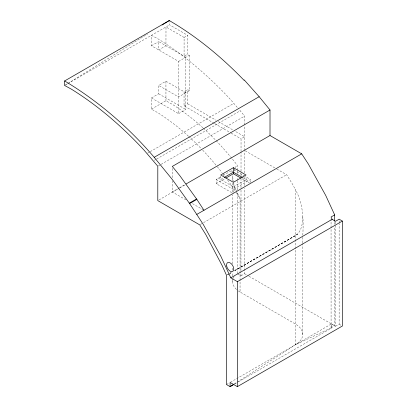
<?xml version="1.0" encoding="UTF-8"?>
<svg xmlns="http://www.w3.org/2000/svg" width="407" height="407" viewBox="0 0 407 407"><rect width="100%" height="100%" fill="white"/><g stroke="black" fill="none" stroke-linecap="round" stroke-linejoin="round"><path stroke-width="0.31" stroke-dasharray="2.04 1.53" d="M188.39 136.162A191.01 110.282 60 0 0 157.824 112.719L151.429 109.137L151.435 97.97L158.674 93.793L158.674 85.434L165.929 81.247L185.836 92.75L189.433 90.664L189.459 55.159L187.683 54.136L187.693 35.353L169.597 24.893L169.597 21.485M151.435 97.97L178.581 113.66L178.597 61.432L151.455 45.747L151.46 35.312L169.597 24.893M178.581 113.66L185.821 109.478L185.851 57.239L158.694 41.57L158.689 49.924L165.944 45.737L165.995 26.974L184.091 37.439L184.076 56.217L187.683 54.136M185.943 199.842L172.278 191.941L172.283 180.739M172.288 177.625L172.293 167.669M214.189 123.316L184.045 105.881L184.056 91.723L187.663 89.642L189.433 90.664M184.045 105.881L187.652 103.8L187.663 89.642M231.756 192.669L216.173 183.664L216.178 179.482L221.077 176.653M220.701 176.109L220.701 179.487L223.87 177.656M232.555 281.558L232.555 279.655M232.555 275.849L232.56 272.68M232.56 270.146L232.56 268.244M232.565 263.807L232.606 194.709M232.611 192.17L232.616 183.298M232.616 180.759L232.88 175.778M233.369 192.404L233.369 189.423L250.564 179.497L245.192 176.394M233.374 183.43L233.369 186.808L246.037 179.497L246.042 176.119M237.149 273.611L237.2 192.531M237.2 189.998L237.205 181.13M237.21 180.494L237.21 177.33M237.21 173.53L237.215 170.996M237.215 170.36L237.215 165.293L236.523 164.275A191.01 110.282 60 0 0 232.178 158.811M237.037 382.183L295.248 344.841A25.595 14.789 0 0 0 295.248 323.926L240.049 292.017L240.054 281.237M240.059 280.601L240.059 273.626M240.059 272.995L240.11 198.809L236.726 191.448M237.693 273.921L240.954 275.809L240.954 273.27M240.959 270.736L241.01 188.309M241.01 187.673L241.015 178.795M241.015 175.626L241.02 171.82M241.02 171.189L241.03 152.167M241.03 151.531L241.041 138.848L244.658 136.762L235.343 131.375M240.954 275.809L244.576 273.718L244.627 188.12M244.627 185.582L244.632 177.34M244.638 172.904L244.653 151.343M244.663 150.463L244.678 125.468M244.678 124.842L244.683 116.097L238.975 109.407M250.559 182.484L250.564 179.497M276.796 169.042L286.599 174.71L292.587 184.295L295.329 189.499L295.248 344.841L331.079 327.91L331.446 328.108L331.44 323.941L229.777 382.641M302.742 334.386L302.798 243.498M302.803 242.862L302.803 235.872M302.803 235.236C303.637 219.714 303.291 203.358 295.329 189.499M331.079 327.91L331.054 228.393M331.054 227.757L331.054 221.423M331.054 220.792L331.059 218.89M330.993 327.849L334.61 325.773L334.671 226.938M334.671 224.405L334.676 221.871M331.44 323.941L335.51 326.297L335.516 224.445M335.516 223.814L335.516 221.286M335.51 326.297L339.133 324.206L339.138 223.621M339.138 222.99L339.138 220.462M302.818 216.804C302.549 223.57 301.699 231.904 295.314 235.704L234.798 270.624M234.05 170.472L234.569 168.116M234.946 167.709L237.215 165.293M234.366 383.898L236.503 382.524M65.705 84.819L67.323 83.817M67.862 83.486L147.527 34.046M231.456 272.532L227.635 274.75L230.947 272.843M234.732 270.635L297.68 234.34M64.632 85.485L67.379 83.898M67.928 83.583L151.46 35.312L158.262 39.021A281.532 162.546 60 0 1 231.018 100.091L238.578 108.944M151.455 45.747L158.694 41.57M184.091 37.439L187.693 35.353M178.602 61.437L189.459 55.159M185.836 92.75L178.581 96.937L158.674 85.434M147.512 153.22L149.71 151.948M150.259 151.633L233.832 103.383M154.395 160.312L156.044 159.361M156.593 159.045L240.161 110.796M158.364 165.934L160.567 164.662M161.116 164.347L244.683 116.097M172.278 191.941L178.866 188.141M179.416 187.82L185.455 184.335M158.893 199.979L179.238 188.232M179.787 187.917L185.287 184.742M223.189 175.437L232.463 170.08M216.173 183.664L224.771 178.698M200.285 224.542L203.032 222.955M203.581 222.639L286.599 174.71M227.488 274.664L229.126 273.718M229.675 273.402L230.769 272.766M234.6 270.558L297.522 234.228M226.475 384.544L229.227 382.956M234.478 384.106L237.764 382.209M238.314 381.893L331.446 328.108M151.429 109.137L165.954 100.778L172.329 104.345A191.01 110.282 60 0 1 202.89 127.788M339.133 324.206L342.323 326.048M187.652 103.8L216.158 120.279M218.35 121.545L233.15 130.103M214.733 123.631L230.627 132.824M231.176 133.145L241.041 138.848M158.674 93.793L185.821 109.478M245.207 150.778L276.251 168.727M233.908 169.872L244.653 176.083M231.105 170.864L233.369 172.171M242.872 177.666L248.301 180.805M241.962 178.709L249.486 183.053M218.437 178.18L235.633 188.115M216.178 179.482L233.369 189.423M192.501 203.637L203.434 209.956M244.576 273.718L248.418 275.941M248.967 276.256L334.61 325.773M235.887 191.931L240.11 198.809M236.457 190.939L234.564 187.378L233.76 183.089M232.616 176.959L233.649 182.473M165.929 81.247L165.954 100.778M240.049 292.017A25.595 14.789 0 0 1 236.869 289.774M236.406 289.362A25.595 14.789 0 0 1 233.043 278.673M233.262 278.098A25.595 14.789 0 0 1 234.142 276.429M203.358 128.21A191.01 110.282 60 0 1 231.776 158.323M188.853 136.589A191.01 110.282 60 0 1 200.961 148.341M202.711 150.168A191.01 110.282 60 0 1 216.875 166.209M217.272 166.697A191.01 110.282 60 0 1 222.019 172.649M222.777 173.631A191.01 110.282 60 0 1 224.659 176.099M227.64 180.103A191.01 110.282 60 0 1 235.541 191.412"/><path stroke-width="0.61" d="M162.062 25.025L169.597 20.35L64.632 80.952L64.632 85.485L71.393 89.174A281.532 162.546 60 0 1 144.149 150.244L157.814 166.249L157.794 200.615L199.73 224.862L205.718 234.447L222.186 265.674L226.546 275.381L226.475 384.544L230.097 386.64L233.928 384.422M225.844 178.078L233.369 173.738L233.374 167.669L246.042 174.99L233.374 182.305L220.706 174.979L233.374 167.669M233.297 384.584L230.097 386.64L230.097 382.458L237.357 386.65L237.403 281.659L342.368 221.062L339.138 219.195L335.516 221.286L332.137 219.332L331.059 216.987L334.676 214.901L325.727 195.477L308.313 163.985L301.704 153.851L270.004 135.521L270.019 110.002L259.167 96.703L244.22 79.914M334.676 221.235L334.676 214.901M342.368 221.062L342.323 326.048L237.357 386.65M64.632 80.952C98.433 101.262 128.643 127.31 154.202 157.305L259.167 96.703M270.019 110.002L172.293 166.422L179.731 175.534L196.861 199.394L203.978 210.271M186.004 184.02L270.004 135.521M224.394 177.355L233.369 172.171L242.343 177.36M189.316 203.149L196.556 198.972M154.202 157.305L172.492 179.716L189.621 203.576L196.861 199.394M189.621 203.576L196.739 214.448L301.704 153.851M196.739 214.448L203.347 224.588L220.757 256.079L230.789 277.839L332.137 219.332M233.369 173.738L240.888 178.088M230.789 277.839L237.403 281.659M169.602 20.742A286.686 164.85 59.9 0 1 244.052 80.306M226.663 266.041A5.118 2.956 60 0 0 232.697 271.479A5.118 2.956 60 0 0 231.145 263.573A5.118 2.956 60 0 0 226.663 266.041"/></g></svg>
